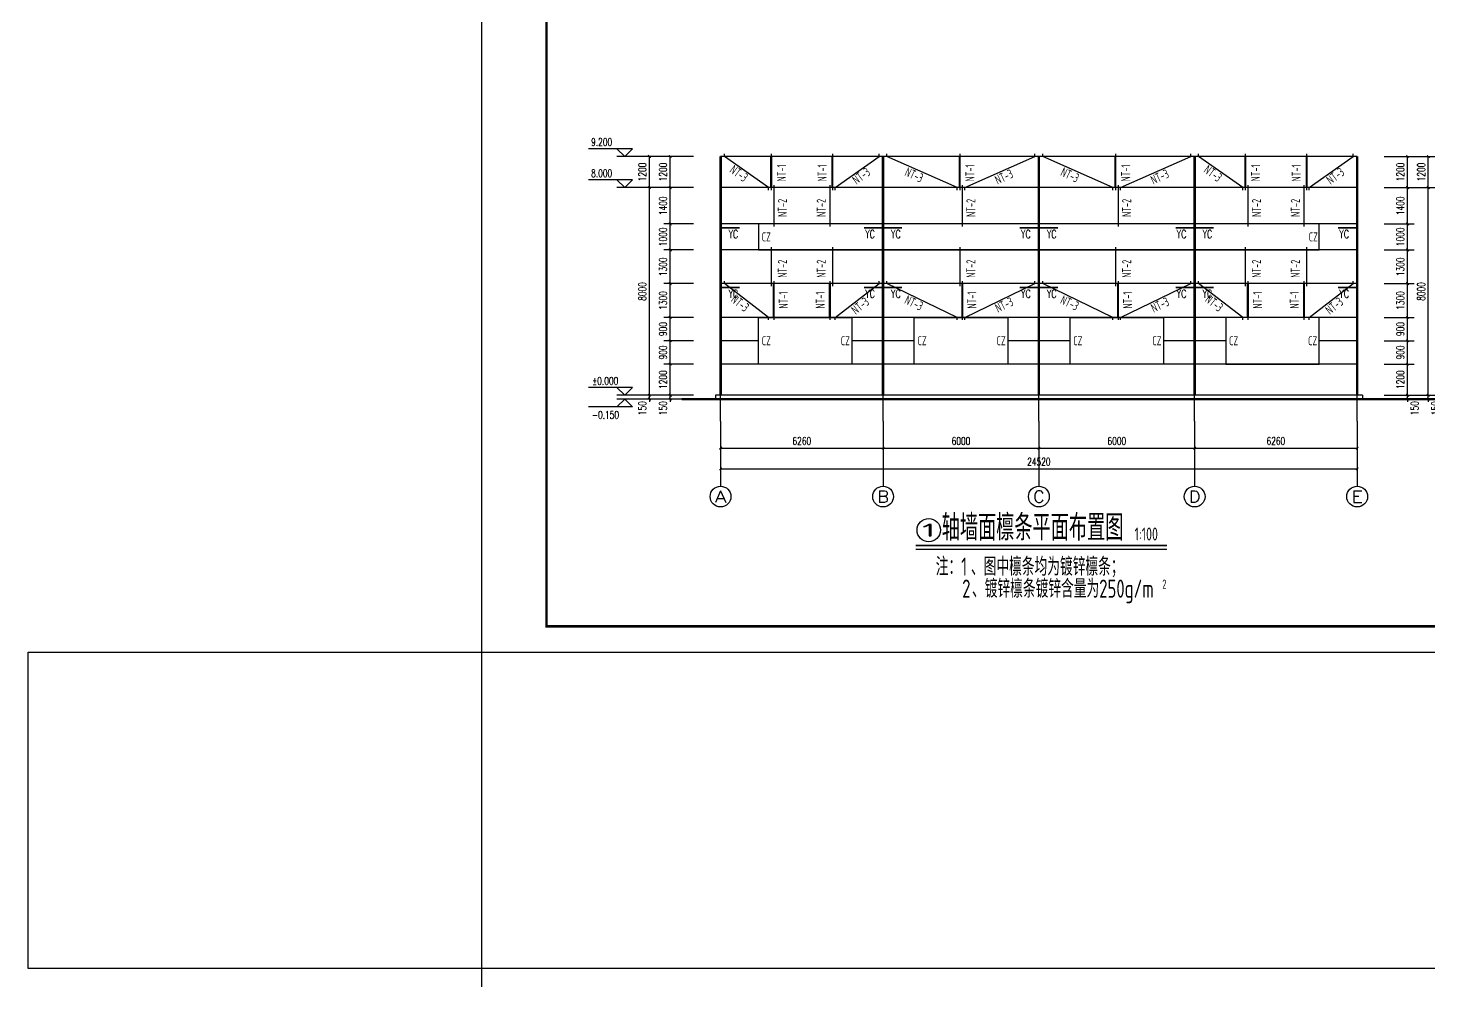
# Model space of a CAD drawing. Extents: x -17471 to 313636, y -71590 to 757901.
# Drawn here: x 170065 to 224024, y 471065 to 507781 of the extents above; entities that cross this region are included whole.
import ezdxf
from ezdxf.enums import TextEntityAlignment as Align

# ---------------------------------------------------------------- set-up
doc = ezdxf.new("R2010")
doc.units = 0
doc.header["$LTSCALE"] = 1000
doc.header["$MEASUREMENT"] = 0
for name, color, linetype in [('3T_WOOD', 21, 'Continuous'), ('AXIS', 3, 'Continuous'), ('AXIS_TEXT', 7, 'Continuous'), ('DIM_ELEV', 3, 'Continuous'), ('DIM_SYMB', 3, 'Continuous'), ('DOTE', 1, 'Continuous'), ('PUB_DIM', 3, 'Continuous'), ('PUB_TEXT', 7, 'Continuous'), ('PUB_TITLE', 4, 'Continuous'), ('WALL', 9, 'Continuous')]:
    doc.layers.add(name, color=color, linetype=linetype)
doc.styles.add('_SIMPLEX', font='sysz.shx', dxfattribs={"width": 0.8, "bigfont": 'syfs.shx'})
doc.styles.add('_TCH_AXIS', font='COMPLEX', dxfattribs={"bigfont": 'GBCBIG'})
doc.styles.add('_TCH_DIM', font='SIMPLEX', dxfattribs={"bigfont": 'GBCBIG'})
doc.styles.add('_TCH_DIM_T3', font='SIMPLEX', dxfattribs={"width": 0.705882, "bigfont": 'GBCBIG'})
doc.styles.add('COMPLEX', font='COMPLEX')
doc.styles.add('TSSD_REIN', font='Tssdeng.shx', dxfattribs={"width": 0.7, "bigfont": 'hztxt.shx'})
doc.dimstyles.new('_TCH_ARCH&&100', dxfattribs={"dimtxt": 297.5, "dimasz": 100, "dimexe": 250, "dimexo": 300, "dimgap": 126.25, "dimtad": 1, "dimdec": 0, "dimzin": 0, "dimdsep": 46, "dimtxsty": '_TCH_DIM_T3', "dimblk": 'ARCHTICK', "dimcen": 0.09, "dimclrt": 7, "dimazin": 2, "dimtfac": 1, "dimtdec": 0, "dimtix": 1, "dimtmove": 2, "dimatfit": 3, "dimfxl": 0, "dimtolj": 1, "dimtzin": 0, "dimarcsym": 0})

# ---------------------------------------------------------------- blocks, each defined once
blk = doc.blocks.new('_ArchTick')
at = {"color": 0, "linetype": 'ByBlock', "const_width": 0.4}
blk.add_lwpolyline([(-0.5, -0.5), (0.5, 0.5)], dxfattribs=at)
blk = doc.blocks.new('*D1555')
at = {"layer": 'Defpoints', "color": 0, "transparency": 16777216}
for p in [(221999, 493632), (221999, 493482), (223199, 493632)]:
    blk.add_point(p, dxfattribs=at)
at = {"layer": 'PUB_DIM', "color": 0, "lineweight": -2, "transparency": 16777216}
for p, q in [((223199, 493632), (223199, 493732)), ((222299, 493632), (223449, 493632)), ((222299, 493482), (223449, 493482)), ((223199, 493482), (223199, 493632)), ((223199, 493482), (223199, 493382))]:
    blk.add_line(p, q, dxfattribs=at)
at = {"layer": 'PUB_DIM', "color": 0, "lineweight": -2, "transparency": 16777216, "xscale": 100, "yscale": 100, "zscale": 100}
for p, rotation in [((223199, 493632), 270), ((223199, 493482), 90)]:
    blk.add_blockref('_ArchTick', p, dxfattribs=dict(at, rotation=rotation))
at = {"layer": 'PUB_DIM', "color": 7, "transparency": 16777216, "insert": (223474, 493132), "char_height": 297.5, "attachment_point": 5, "rotation": 90, "style": '_TCH_DIM_T3'}
blk.add_mtext('\\A1;150', dxfattribs=at)
blk = doc.blocks.new('*D1556')
at = {"layer": 'Defpoints', "color": 0, "transparency": 16777216}
for p in [(221999, 494832), (223199, 494832), (221999, 493632)]:
    blk.add_point(p, dxfattribs=at)
at = {"layer": 'PUB_DIM', "color": 0, "lineweight": -2, "transparency": 16777216}
for p, q in [((222299, 494832), (223449, 494832)), ((223199, 493632), (223199, 494832)), ((222299, 493632), (223449, 493632))]:
    blk.add_line(p, q, dxfattribs=at)
at = {"layer": 'PUB_DIM', "color": 0, "lineweight": -2, "transparency": 16777216, "xscale": 100, "yscale": 100, "zscale": 100}
for p, rotation in [((223199, 494832), 90), ((223199, 493632), 270)]:
    blk.add_blockref('_ArchTick', p, dxfattribs=dict(at, rotation=rotation))
at = {"layer": 'PUB_DIM', "color": 7, "transparency": 16777216, "insert": (222924, 494232), "char_height": 297.5, "attachment_point": 5, "rotation": 90, "style": '_TCH_DIM_T3'}
blk.add_mtext('\\A1;1200', dxfattribs=at)
blk = doc.blocks.new('*D1557')
at = {"layer": 'Defpoints', "color": 0, "transparency": 16777216}
for p in [(221999, 495732), (223199, 495732), (221999, 494832)]:
    blk.add_point(p, dxfattribs=at)
at = {"layer": 'PUB_DIM', "color": 0, "lineweight": -2, "transparency": 16777216}
for p, q in [((222299, 495732), (223449, 495732)), ((223199, 494832), (223199, 495732)), ((222299, 494832), (223449, 494832))]:
    blk.add_line(p, q, dxfattribs=at)
at = {"layer": 'PUB_DIM', "color": 0, "lineweight": -2, "transparency": 16777216, "xscale": 100, "yscale": 100, "zscale": 100}
for p, rotation in [((223199, 495732), 90), ((223199, 494832), 270)]:
    blk.add_blockref('_ArchTick', p, dxfattribs=dict(at, rotation=rotation))
at = {"layer": 'PUB_DIM', "color": 7, "transparency": 16777216, "insert": (222924, 495282), "char_height": 297.5, "attachment_point": 5, "rotation": 90, "style": '_TCH_DIM_T3'}
blk.add_mtext('\\A1;900', dxfattribs=at)
blk = doc.blocks.new('*D1558')
at = {"layer": 'Defpoints', "color": 0, "transparency": 16777216}
for p in [(221999, 496632), (223199, 496632), (221999, 495732)]:
    blk.add_point(p, dxfattribs=at)
at = {"layer": 'PUB_DIM', "color": 0, "lineweight": -2, "transparency": 16777216}
for p, q in [((222299, 496632), (223449, 496632)), ((223199, 495732), (223199, 496632)), ((222299, 495732), (223449, 495732))]:
    blk.add_line(p, q, dxfattribs=at)
at = {"layer": 'PUB_DIM', "color": 0, "lineweight": -2, "transparency": 16777216, "xscale": 100, "yscale": 100, "zscale": 100}
for p, rotation in [((223199, 496632), 90), ((223199, 495732), 270)]:
    blk.add_blockref('_ArchTick', p, dxfattribs=dict(at, rotation=rotation))
at = {"layer": 'PUB_DIM', "color": 7, "transparency": 16777216, "insert": (222924, 496182), "char_height": 297.5, "attachment_point": 5, "rotation": 90, "style": '_TCH_DIM_T3'}
blk.add_mtext('\\A1;900', dxfattribs=at)
blk = doc.blocks.new('*D1559')
at = {"layer": 'Defpoints', "color": 0, "transparency": 16777216}
for p in [(221999, 497932), (223199, 497932), (221999, 496632)]:
    blk.add_point(p, dxfattribs=at)
at = {"layer": 'PUB_DIM', "color": 0, "lineweight": -2, "transparency": 16777216}
for p, q in [((222299, 497932), (223449, 497932)), ((223199, 496632), (223199, 497932)), ((222299, 496632), (223449, 496632))]:
    blk.add_line(p, q, dxfattribs=at)
at = {"layer": 'PUB_DIM', "color": 0, "lineweight": -2, "transparency": 16777216, "xscale": 100, "yscale": 100, "zscale": 100}
for p, rotation in [((223199, 497932), 90), ((223199, 496632), 270)]:
    blk.add_blockref('_ArchTick', p, dxfattribs=dict(at, rotation=rotation))
at = {"layer": 'PUB_DIM', "color": 7, "transparency": 16777216, "insert": (222924, 497282), "char_height": 297.5, "attachment_point": 5, "rotation": 90, "style": '_TCH_DIM_T3'}
blk.add_mtext('\\A1;1300', dxfattribs=at)
blk = doc.blocks.new('*D1560')
at = {"layer": 'Defpoints', "color": 0, "transparency": 16777216}
for p in [(221999, 499232), (223199, 499232), (221999, 497932)]:
    blk.add_point(p, dxfattribs=at)
at = {"layer": 'PUB_DIM', "color": 0, "lineweight": -2, "transparency": 16777216}
for p, q in [((222299, 499232), (223449, 499232)), ((223199, 497932), (223199, 499232)), ((222299, 497932), (223449, 497932))]:
    blk.add_line(p, q, dxfattribs=at)
at = {"layer": 'PUB_DIM', "color": 0, "lineweight": -2, "transparency": 16777216, "xscale": 100, "yscale": 100, "zscale": 100}
for p, rotation in [((223199, 499232), 90), ((223199, 497932), 270)]:
    blk.add_blockref('_ArchTick', p, dxfattribs=dict(at, rotation=rotation))
at = {"layer": 'PUB_DIM', "color": 7, "transparency": 16777216, "insert": (222924, 498582), "char_height": 297.5, "attachment_point": 5, "rotation": 90, "style": '_TCH_DIM_T3'}
blk.add_mtext('\\A1;1300', dxfattribs=at)
blk = doc.blocks.new('*D1561')
at = {"layer": 'Defpoints', "color": 0, "transparency": 16777216}
for p in [(221999, 500232), (223199, 500232), (221999, 499232)]:
    blk.add_point(p, dxfattribs=at)
at = {"layer": 'PUB_DIM', "color": 0, "lineweight": -2, "transparency": 16777216}
for p, q in [((222299, 500232), (223449, 500232)), ((223199, 499232), (223199, 500232)), ((222299, 499232), (223449, 499232))]:
    blk.add_line(p, q, dxfattribs=at)
at = {"layer": 'PUB_DIM', "color": 0, "lineweight": -2, "transparency": 16777216, "xscale": 100, "yscale": 100, "zscale": 100}
for p, rotation in [((223199, 500232), 90), ((223199, 499232), 270)]:
    blk.add_blockref('_ArchTick', p, dxfattribs=dict(at, rotation=rotation))
at = {"layer": 'PUB_DIM', "color": 7, "transparency": 16777216, "insert": (222924, 499732), "char_height": 297.5, "attachment_point": 5, "rotation": 90, "style": '_TCH_DIM_T3'}
blk.add_mtext('\\A1;1000', dxfattribs=at)
blk = doc.blocks.new('*D1562')
at = {"layer": 'Defpoints', "color": 0, "transparency": 16777216}
for p in [(221999, 501632), (223199, 501632), (221999, 500232)]:
    blk.add_point(p, dxfattribs=at)
at = {"layer": 'PUB_DIM', "color": 0, "lineweight": -2, "transparency": 16777216}
for p, q in [((222299, 501632), (223449, 501632)), ((223199, 500232), (223199, 501632)), ((222299, 500232), (223449, 500232))]:
    blk.add_line(p, q, dxfattribs=at)
at = {"layer": 'PUB_DIM', "color": 0, "lineweight": -2, "transparency": 16777216, "xscale": 100, "yscale": 100, "zscale": 100}
for p, rotation in [((223199, 501632), 90), ((223199, 500232), 270)]:
    blk.add_blockref('_ArchTick', p, dxfattribs=dict(at, rotation=rotation))
at = {"layer": 'PUB_DIM', "color": 7, "transparency": 16777216, "insert": (222924, 500932), "char_height": 297.5, "attachment_point": 5, "rotation": 90, "style": '_TCH_DIM_T3'}
blk.add_mtext('\\A1;1400', dxfattribs=at)
blk = doc.blocks.new('*D1563')
at = {"layer": 'Defpoints', "color": 0, "transparency": 16777216}
for p in [(221999, 502832), (223199, 502832), (221999, 501632)]:
    blk.add_point(p, dxfattribs=at)
at = {"layer": 'PUB_DIM', "color": 0, "lineweight": -2, "transparency": 16777216}
for p, q in [((222299, 502832), (223449, 502832)), ((223199, 501632), (223199, 502832)), ((222299, 501632), (223449, 501632))]:
    blk.add_line(p, q, dxfattribs=at)
at = {"layer": 'PUB_DIM', "color": 0, "lineweight": -2, "transparency": 16777216, "xscale": 100, "yscale": 100, "zscale": 100}
for p, rotation in [((223199, 502832), 90), ((223199, 501632), 270)]:
    blk.add_blockref('_ArchTick', p, dxfattribs=dict(at, rotation=rotation))
at = {"layer": 'PUB_DIM', "color": 7, "transparency": 16777216, "insert": (222924, 502232), "char_height": 297.5, "attachment_point": 5, "rotation": 90, "style": '_TCH_DIM_T3'}
blk.add_mtext('\\A1;1200', dxfattribs=at)
blk = doc.blocks.new('*D1564')
at = {"layer": 'Defpoints', "color": 0, "transparency": 16777216}
for p in [(221999, 493632), (221999, 493482), (223999, 493632)]:
    blk.add_point(p, dxfattribs=at)
at = {"layer": 'PUB_DIM', "color": 0, "lineweight": -2, "transparency": 16777216}
for p, q in [((223999, 493632), (223999, 493732)), ((222299, 493632), (224249, 493632)), ((222299, 493482), (224249, 493482)), ((223999, 493482), (223999, 493632)), ((223999, 493482), (223999, 493382))]:
    blk.add_line(p, q, dxfattribs=at)
at = {"layer": 'PUB_DIM', "color": 0, "lineweight": -2, "transparency": 16777216, "xscale": 100, "yscale": 100, "zscale": 100}
for p, rotation in [((223999, 493632), 270), ((223999, 493482), 90)]:
    blk.add_blockref('_ArchTick', p, dxfattribs=dict(at, rotation=rotation))
at = {"layer": 'PUB_DIM', "color": 7, "transparency": 16777216, "insert": (224274, 493132), "char_height": 297.5, "attachment_point": 5, "rotation": 90, "style": '_TCH_DIM_T3'}
blk.add_mtext('\\A1;150', dxfattribs=at)
blk = doc.blocks.new('*D1565')
at = {"layer": 'Defpoints', "color": 0, "transparency": 16777216}
for p in [(221999, 501632), (223999, 501632), (221999, 493632)]:
    blk.add_point(p, dxfattribs=at)
at = {"layer": 'PUB_DIM', "color": 0, "lineweight": -2, "transparency": 16777216}
for p, q in [((222299, 501632), (224249, 501632)), ((223999, 493632), (223999, 501632)), ((222299, 493632), (224249, 493632))]:
    blk.add_line(p, q, dxfattribs=at)
at = {"layer": 'PUB_DIM', "color": 0, "lineweight": -2, "transparency": 16777216, "xscale": 100, "yscale": 100, "zscale": 100}
for p, rotation in [((223999, 501632), 90), ((223999, 493632), 270)]:
    blk.add_blockref('_ArchTick', p, dxfattribs=dict(at, rotation=rotation))
at = {"layer": 'PUB_DIM', "color": 7, "transparency": 16777216, "insert": (223724, 497632), "char_height": 297.5, "attachment_point": 5, "rotation": 90, "style": '_TCH_DIM_T3'}
blk.add_mtext('\\A1;8000', dxfattribs=at)
blk = doc.blocks.new('*D1566')
at = {"layer": 'Defpoints', "color": 0, "transparency": 16777216}
for p in [(221999, 502832), (223999, 502832), (221999, 501632)]:
    blk.add_point(p, dxfattribs=at)
at = {"layer": 'PUB_DIM', "color": 0, "lineweight": -2, "transparency": 16777216}
for p, q in [((222299, 502832), (224249, 502832)), ((223999, 501632), (223999, 502832)), ((222299, 501632), (224249, 501632))]:
    blk.add_line(p, q, dxfattribs=at)
at = {"layer": 'PUB_DIM', "color": 0, "lineweight": -2, "transparency": 16777216, "xscale": 100, "yscale": 100, "zscale": 100}
for p, rotation in [((223999, 502832), 90), ((223999, 501632), 270)]:
    blk.add_blockref('_ArchTick', p, dxfattribs=dict(at, rotation=rotation))
at = {"layer": 'PUB_DIM', "color": 7, "transparency": 16777216, "insert": (223724, 502232), "char_height": 297.5, "attachment_point": 5, "rotation": 90, "style": '_TCH_DIM_T3'}
blk.add_mtext('\\A1;1200', dxfattribs=at)
blk = doc.blocks.new('*D1567')
at = {"layer": 'AXIS', "color": 0, "lineweight": -2, "transparency": 16777216}
for p, q in [((214999, 492332), (214999, 491344)), ((221259, 492332), (221259, 491344)), ((214999, 491594), (221259, 491594))]:
    blk.add_line(p, q, dxfattribs=at)
at = {"layer": 'Defpoints', "color": 0, "transparency": 16777216}
for p in [(214999, 492632), (221259, 492632), (221259, 491594)]:
    blk.add_point(p, dxfattribs=at)
at = {"layer": 'AXIS', "color": 0, "lineweight": -2, "transparency": 16777216, "xscale": 100, "yscale": 100, "zscale": 100, "rotation": 180}
blk.add_blockref('_ArchTick', (214999, 491594), dxfattribs=at)
at = {"layer": 'AXIS', "color": 0, "lineweight": -2, "transparency": 16777216, "xscale": 100, "yscale": 100, "zscale": 100}
blk.add_blockref('_ArchTick', (221259, 491594), dxfattribs=at)
at = {"layer": 'AXIS', "color": 7, "transparency": 16777216, "insert": (218129, 491869), "char_height": 297.5, "attachment_point": 5, "style": '_TCH_DIM_T3'}
blk.add_mtext('\\A1;6260', dxfattribs=at)
blk = doc.blocks.new('*D1568')
at = {"layer": 'AXIS', "color": 0, "lineweight": -2, "transparency": 16777216}
for p, q in [((208999, 492332), (208999, 491344)), ((214999, 492332), (214999, 491344)), ((208999, 491594), (214999, 491594))]:
    blk.add_line(p, q, dxfattribs=at)
at = {"layer": 'Defpoints', "color": 0, "transparency": 16777216}
for p in [(208999, 492632), (214999, 492632), (214999, 491594)]:
    blk.add_point(p, dxfattribs=at)
at = {"layer": 'AXIS', "color": 0, "lineweight": -2, "transparency": 16777216, "xscale": 100, "yscale": 100, "zscale": 100, "rotation": 180}
blk.add_blockref('_ArchTick', (208999, 491594), dxfattribs=at)
at = {"layer": 'AXIS', "color": 0, "lineweight": -2, "transparency": 16777216, "xscale": 100, "yscale": 100, "zscale": 100}
blk.add_blockref('_ArchTick', (214999, 491594), dxfattribs=at)
at = {"layer": 'AXIS', "color": 7, "transparency": 16777216, "insert": (211999, 491869), "char_height": 297.5, "attachment_point": 5, "style": '_TCH_DIM_T3'}
blk.add_mtext('\\A1;6000', dxfattribs=at)
blk = doc.blocks.new('*D1569')
at = {"layer": 'AXIS', "color": 0, "lineweight": -2, "transparency": 16777216}
for p, q in [((202999, 492332), (202999, 491344)), ((208999, 492332), (208999, 491344)), ((202999, 491594), (208999, 491594))]:
    blk.add_line(p, q, dxfattribs=at)
at = {"layer": 'Defpoints', "color": 0, "transparency": 16777216}
for p in [(202999, 492632), (208999, 492632), (208999, 491594)]:
    blk.add_point(p, dxfattribs=at)
at = {"layer": 'AXIS', "color": 0, "lineweight": -2, "transparency": 16777216, "xscale": 100, "yscale": 100, "zscale": 100, "rotation": 180}
blk.add_blockref('_ArchTick', (202999, 491594), dxfattribs=at)
at = {"layer": 'AXIS', "color": 0, "lineweight": -2, "transparency": 16777216, "xscale": 100, "yscale": 100, "zscale": 100}
blk.add_blockref('_ArchTick', (208999, 491594), dxfattribs=at)
at = {"layer": 'AXIS', "color": 7, "transparency": 16777216, "insert": (205999, 491869), "char_height": 297.5, "attachment_point": 5, "style": '_TCH_DIM_T3'}
blk.add_mtext('\\A1;6000', dxfattribs=at)
blk = doc.blocks.new('*D1570')
at = {"layer": 'AXIS', "color": 0, "lineweight": -2, "transparency": 16777216}
for p, q in [((196739, 492332), (196739, 491344)), ((202999, 492332), (202999, 491344)), ((196739, 491594), (202999, 491594))]:
    blk.add_line(p, q, dxfattribs=at)
at = {"layer": 'Defpoints', "color": 0, "transparency": 16777216}
for p in [(196739, 492632), (202999, 492632), (202999, 491594)]:
    blk.add_point(p, dxfattribs=at)
at = {"layer": 'AXIS', "color": 0, "lineweight": -2, "transparency": 16777216, "xscale": 100, "yscale": 100, "zscale": 100, "rotation": 180}
blk.add_blockref('_ArchTick', (196739, 491594), dxfattribs=at)
at = {"layer": 'AXIS', "color": 0, "lineweight": -2, "transparency": 16777216, "xscale": 100, "yscale": 100, "zscale": 100}
blk.add_blockref('_ArchTick', (202999, 491594), dxfattribs=at)
at = {"layer": 'AXIS', "color": 7, "transparency": 16777216, "insert": (199869, 491869), "char_height": 297.5, "attachment_point": 5, "style": '_TCH_DIM_T3'}
blk.add_mtext('\\A1;6260', dxfattribs=at)
blk = doc.blocks.new('*D1571')
at = {"layer": 'Defpoints', "color": 0, "transparency": 16777216}
for p in [(194799, 493632), (195999, 493632), (195999, 493482)]:
    blk.add_point(p, dxfattribs=at)
at = {"layer": 'PUB_DIM', "color": 0, "lineweight": -2, "transparency": 16777216}
for p, q in [((194799, 493632), (194799, 493732)), ((195699, 493632), (194549, 493632)), ((195699, 493482), (194549, 493482)), ((194799, 493482), (194799, 493632)), ((194799, 493482), (194799, 493382))]:
    blk.add_line(p, q, dxfattribs=at)
at = {"layer": 'PUB_DIM', "color": 0, "lineweight": -2, "transparency": 16777216, "xscale": 100, "yscale": 100, "zscale": 100}
for p, rotation in [((194799, 493632), 270), ((194799, 493482), 90)]:
    blk.add_blockref('_ArchTick', p, dxfattribs=dict(at, rotation=rotation))
at = {"layer": 'PUB_DIM', "color": 7, "transparency": 16777216, "insert": (194524, 493132), "char_height": 297.5, "attachment_point": 5, "rotation": 90, "style": '_TCH_DIM_T3'}
blk.add_mtext('\\A1;150', dxfattribs=at)
blk = doc.blocks.new('*D1572')
at = {"layer": 'Defpoints', "color": 0, "transparency": 16777216}
for p in [(194799, 494832), (195999, 494832), (195999, 493632)]:
    blk.add_point(p, dxfattribs=at)
at = {"layer": 'PUB_DIM', "color": 0, "lineweight": -2, "transparency": 16777216}
for p, q in [((195699, 494832), (194549, 494832)), ((194799, 493632), (194799, 494832)), ((195699, 493632), (194549, 493632))]:
    blk.add_line(p, q, dxfattribs=at)
at = {"layer": 'PUB_DIM', "color": 0, "lineweight": -2, "transparency": 16777216, "xscale": 100, "yscale": 100, "zscale": 100}
for p, rotation in [((194799, 494832), 90), ((194799, 493632), 270)]:
    blk.add_blockref('_ArchTick', p, dxfattribs=dict(at, rotation=rotation))
at = {"layer": 'PUB_DIM', "color": 7, "transparency": 16777216, "insert": (194524, 494232), "char_height": 297.5, "attachment_point": 5, "rotation": 90, "style": '_TCH_DIM_T3'}
blk.add_mtext('\\A1;1200', dxfattribs=at)
blk = doc.blocks.new('*D1573')
at = {"layer": 'Defpoints', "color": 0, "transparency": 16777216}
for p in [(194799, 495732), (195999, 495732), (195999, 494832)]:
    blk.add_point(p, dxfattribs=at)
at = {"layer": 'PUB_DIM', "color": 0, "lineweight": -2, "transparency": 16777216}
for p, q in [((195699, 495732), (194549, 495732)), ((194799, 494832), (194799, 495732)), ((195699, 494832), (194549, 494832))]:
    blk.add_line(p, q, dxfattribs=at)
at = {"layer": 'PUB_DIM', "color": 0, "lineweight": -2, "transparency": 16777216, "xscale": 100, "yscale": 100, "zscale": 100}
for p, rotation in [((194799, 495732), 90), ((194799, 494832), 270)]:
    blk.add_blockref('_ArchTick', p, dxfattribs=dict(at, rotation=rotation))
at = {"layer": 'PUB_DIM', "color": 7, "transparency": 16777216, "insert": (194524, 495282), "char_height": 297.5, "attachment_point": 5, "rotation": 90, "style": '_TCH_DIM_T3'}
blk.add_mtext('\\A1;900', dxfattribs=at)
blk = doc.blocks.new('*D1574')
at = {"layer": 'Defpoints', "color": 0, "transparency": 16777216}
for p in [(194799, 496632), (195999, 496632), (195999, 495732)]:
    blk.add_point(p, dxfattribs=at)
at = {"layer": 'PUB_DIM', "color": 0, "lineweight": -2, "transparency": 16777216}
for p, q in [((195699, 496632), (194549, 496632)), ((194799, 495732), (194799, 496632)), ((195699, 495732), (194549, 495732))]:
    blk.add_line(p, q, dxfattribs=at)
at = {"layer": 'PUB_DIM', "color": 0, "lineweight": -2, "transparency": 16777216, "xscale": 100, "yscale": 100, "zscale": 100}
for p, rotation in [((194799, 496632), 90), ((194799, 495732), 270)]:
    blk.add_blockref('_ArchTick', p, dxfattribs=dict(at, rotation=rotation))
at = {"layer": 'PUB_DIM', "color": 7, "transparency": 16777216, "insert": (194524, 496182), "char_height": 297.5, "attachment_point": 5, "rotation": 90, "style": '_TCH_DIM_T3'}
blk.add_mtext('\\A1;900', dxfattribs=at)
blk = doc.blocks.new('*D1575')
at = {"layer": 'Defpoints', "color": 0, "transparency": 16777216}
for p in [(194799, 497932), (195999, 497932), (195999, 496632)]:
    blk.add_point(p, dxfattribs=at)
at = {"layer": 'PUB_DIM', "color": 0, "lineweight": -2, "transparency": 16777216}
for p, q in [((195699, 497932), (194549, 497932)), ((194799, 496632), (194799, 497932)), ((195699, 496632), (194549, 496632))]:
    blk.add_line(p, q, dxfattribs=at)
at = {"layer": 'PUB_DIM', "color": 0, "lineweight": -2, "transparency": 16777216, "xscale": 100, "yscale": 100, "zscale": 100}
for p, rotation in [((194799, 497932), 90), ((194799, 496632), 270)]:
    blk.add_blockref('_ArchTick', p, dxfattribs=dict(at, rotation=rotation))
at = {"layer": 'PUB_DIM', "color": 7, "transparency": 16777216, "insert": (194524, 497282), "char_height": 297.5, "attachment_point": 5, "rotation": 90, "style": '_TCH_DIM_T3'}
blk.add_mtext('\\A1;1300', dxfattribs=at)
blk = doc.blocks.new('*D1576')
at = {"layer": 'Defpoints', "color": 0, "transparency": 16777216}
for p in [(194799, 499232), (195999, 499232), (195999, 497932)]:
    blk.add_point(p, dxfattribs=at)
at = {"layer": 'PUB_DIM', "color": 0, "lineweight": -2, "transparency": 16777216}
for p, q in [((195699, 499232), (194549, 499232)), ((194799, 497932), (194799, 499232)), ((195699, 497932), (194549, 497932))]:
    blk.add_line(p, q, dxfattribs=at)
at = {"layer": 'PUB_DIM', "color": 0, "lineweight": -2, "transparency": 16777216, "xscale": 100, "yscale": 100, "zscale": 100}
for p, rotation in [((194799, 499232), 90), ((194799, 497932), 270)]:
    blk.add_blockref('_ArchTick', p, dxfattribs=dict(at, rotation=rotation))
at = {"layer": 'PUB_DIM', "color": 7, "transparency": 16777216, "insert": (194524, 498582), "char_height": 297.5, "attachment_point": 5, "rotation": 90, "style": '_TCH_DIM_T3'}
blk.add_mtext('\\A1;1300', dxfattribs=at)
blk = doc.blocks.new('*D1577')
at = {"layer": 'Defpoints', "color": 0, "transparency": 16777216}
for p in [(194799, 500232), (195999, 500232), (195999, 499232)]:
    blk.add_point(p, dxfattribs=at)
at = {"layer": 'PUB_DIM', "color": 0, "lineweight": -2, "transparency": 16777216}
for p, q in [((195699, 500232), (194549, 500232)), ((194799, 499232), (194799, 500232)), ((195699, 499232), (194549, 499232))]:
    blk.add_line(p, q, dxfattribs=at)
at = {"layer": 'PUB_DIM', "color": 0, "lineweight": -2, "transparency": 16777216, "xscale": 100, "yscale": 100, "zscale": 100}
for p, rotation in [((194799, 500232), 90), ((194799, 499232), 270)]:
    blk.add_blockref('_ArchTick', p, dxfattribs=dict(at, rotation=rotation))
at = {"layer": 'PUB_DIM', "color": 7, "transparency": 16777216, "insert": (194524, 499732), "char_height": 297.5, "attachment_point": 5, "rotation": 90, "style": '_TCH_DIM_T3'}
blk.add_mtext('\\A1;1000', dxfattribs=at)
blk = doc.blocks.new('*D1578')
at = {"layer": 'Defpoints', "color": 0, "transparency": 16777216}
for p in [(194799, 501632), (195999, 501632), (195999, 500232)]:
    blk.add_point(p, dxfattribs=at)
at = {"layer": 'PUB_DIM', "color": 0, "lineweight": -2, "transparency": 16777216}
for p, q in [((195699, 501632), (194549, 501632)), ((194799, 500232), (194799, 501632)), ((195699, 500232), (194549, 500232))]:
    blk.add_line(p, q, dxfattribs=at)
at = {"layer": 'PUB_DIM', "color": 0, "lineweight": -2, "transparency": 16777216, "xscale": 100, "yscale": 100, "zscale": 100}
for p, rotation in [((194799, 501632), 90), ((194799, 500232), 270)]:
    blk.add_blockref('_ArchTick', p, dxfattribs=dict(at, rotation=rotation))
at = {"layer": 'PUB_DIM', "color": 7, "transparency": 16777216, "insert": (194524, 500932), "char_height": 297.5, "attachment_point": 5, "rotation": 90, "style": '_TCH_DIM_T3'}
blk.add_mtext('\\A1;1400', dxfattribs=at)
blk = doc.blocks.new('*D1579')
at = {"layer": 'Defpoints', "color": 0, "transparency": 16777216}
for p in [(194799, 502832), (195999, 502832), (195999, 501632)]:
    blk.add_point(p, dxfattribs=at)
at = {"layer": 'PUB_DIM', "color": 0, "lineweight": -2, "transparency": 16777216}
for p, q in [((195699, 502832), (194549, 502832)), ((194799, 501632), (194799, 502832)), ((195699, 501632), (194549, 501632))]:
    blk.add_line(p, q, dxfattribs=at)
at = {"layer": 'PUB_DIM', "color": 0, "lineweight": -2, "transparency": 16777216, "xscale": 100, "yscale": 100, "zscale": 100}
for p, rotation in [((194799, 502832), 90), ((194799, 501632), 270)]:
    blk.add_blockref('_ArchTick', p, dxfattribs=dict(at, rotation=rotation))
at = {"layer": 'PUB_DIM', "color": 7, "transparency": 16777216, "insert": (194524, 502232), "char_height": 297.5, "attachment_point": 5, "rotation": 90, "style": '_TCH_DIM_T3'}
blk.add_mtext('\\A1;1200', dxfattribs=at)
blk = doc.blocks.new('*D1580')
at = {"layer": 'Defpoints', "color": 0, "transparency": 16777216}
for p in [(193999, 493632), (195999, 493632), (195999, 493482)]:
    blk.add_point(p, dxfattribs=at)
at = {"layer": 'PUB_DIM', "color": 0, "lineweight": -2, "transparency": 16777216}
for p, q in [((193999, 493632), (193999, 493732)), ((195699, 493632), (193749, 493632)), ((195699, 493482), (193749, 493482)), ((193999, 493482), (193999, 493632)), ((193999, 493482), (193999, 493382))]:
    blk.add_line(p, q, dxfattribs=at)
at = {"layer": 'PUB_DIM', "color": 0, "lineweight": -2, "transparency": 16777216, "xscale": 100, "yscale": 100, "zscale": 100}
for p, rotation in [((193999, 493632), 270), ((193999, 493482), 90)]:
    blk.add_blockref('_ArchTick', p, dxfattribs=dict(at, rotation=rotation))
at = {"layer": 'PUB_DIM', "color": 7, "transparency": 16777216, "insert": (193724, 493132), "char_height": 297.5, "attachment_point": 5, "rotation": 90, "style": '_TCH_DIM_T3'}
blk.add_mtext('\\A1;150', dxfattribs=at)
blk = doc.blocks.new('*D1581')
at = {"layer": 'Defpoints', "color": 0, "transparency": 16777216}
for p in [(193999, 501632), (195999, 501632), (195999, 493632)]:
    blk.add_point(p, dxfattribs=at)
at = {"layer": 'PUB_DIM', "color": 0, "lineweight": -2, "transparency": 16777216}
for p, q in [((195699, 501632), (193749, 501632)), ((193999, 493632), (193999, 501632)), ((195699, 493632), (193749, 493632))]:
    blk.add_line(p, q, dxfattribs=at)
at = {"layer": 'PUB_DIM', "color": 0, "lineweight": -2, "transparency": 16777216, "xscale": 100, "yscale": 100, "zscale": 100}
for p, rotation in [((193999, 501632), 90), ((193999, 493632), 270)]:
    blk.add_blockref('_ArchTick', p, dxfattribs=dict(at, rotation=rotation))
at = {"layer": 'PUB_DIM', "color": 7, "transparency": 16777216, "insert": (193724, 497632), "char_height": 297.5, "attachment_point": 5, "rotation": 90, "style": '_TCH_DIM_T3'}
blk.add_mtext('\\A1;8000', dxfattribs=at)
blk = doc.blocks.new('*D1582')
at = {"layer": 'Defpoints', "color": 0, "transparency": 16777216}
for p in [(193999, 502832), (195999, 502832), (195999, 501632)]:
    blk.add_point(p, dxfattribs=at)
at = {"layer": 'PUB_DIM', "color": 0, "lineweight": -2, "transparency": 16777216}
for p, q in [((195699, 502832), (193749, 502832)), ((193999, 501632), (193999, 502832)), ((195699, 501632), (193749, 501632))]:
    blk.add_line(p, q, dxfattribs=at)
at = {"layer": 'PUB_DIM', "color": 0, "lineweight": -2, "transparency": 16777216, "xscale": 100, "yscale": 100, "zscale": 100}
for p, rotation in [((193999, 502832), 90), ((193999, 501632), 270)]:
    blk.add_blockref('_ArchTick', p, dxfattribs=dict(at, rotation=rotation))
at = {"layer": 'PUB_DIM', "color": 7, "transparency": 16777216, "insert": (193724, 502232), "char_height": 297.5, "attachment_point": 5, "rotation": 90, "style": '_TCH_DIM_T3'}
blk.add_mtext('\\A1;1200', dxfattribs=at)
blk = doc.blocks.new('*D1583')
at = {"layer": 'AXIS', "color": 0, "lineweight": -2, "transparency": 16777216}
for p, q in [((196739, 492332), (196739, 490544)), ((221259, 492332), (221259, 490544)), ((196739, 490794), (221259, 490794))]:
    blk.add_line(p, q, dxfattribs=at)
at = {"layer": 'Defpoints', "color": 0, "transparency": 16777216}
for p in [(196739, 492632), (221259, 492632), (221259, 490794)]:
    blk.add_point(p, dxfattribs=at)
at = {"layer": 'AXIS', "color": 0, "lineweight": -2, "transparency": 16777216, "xscale": 100, "yscale": 100, "zscale": 100, "rotation": 180}
blk.add_blockref('_ArchTick', (196739, 490794), dxfattribs=at)
at = {"layer": 'AXIS', "color": 0, "lineweight": -2, "transparency": 16777216, "xscale": 100, "yscale": 100, "zscale": 100}
blk.add_blockref('_ArchTick', (221259, 490794), dxfattribs=at)
at = {"layer": 'AXIS', "color": 7, "transparency": 16777216, "insert": (208999, 491069), "char_height": 297.5, "attachment_point": 5, "style": '_TCH_DIM_T3'}
blk.add_mtext('\\A1;24520', dxfattribs=at)
blk = doc.blocks.new('_AXISO')
blk.add_circle((0, 0), 0.5)
at = {"layer": 'AXIS_TEXT', "style": 'COMPLEX', "width": 1.041667}
blk.add_attdef('A', text='', height=0.56, dxfattribs=at).set_placement((-0.25, -0.28), (0.25, -0.28), align=Align.FIT)

msp = doc.modelspace()

# ---------------------------------------------------------------- linework, layer by layer
for p, q in [((198688.5, 502931.6), (198688.5, 501531.6)), ((201048.5, 502931.6), (201048.5, 501531.6)), ((205948.5, 502931.6), (205948.5, 501531.6)), ((211948.5, 502931.6), (211948.5, 501531.6)), ((216948.5, 502931.6), (216948.5, 501531.6)), ((219308.5, 502931.6), (219308.5, 501531.6)), ((198788.5, 501731.6), (198788.5, 500131.6)), ((200948.5, 501731.6), (200948.5, 500131.6)), ((206048.5, 501731.6), (206048.5, 500131.6)), ((212048.5, 501731.6), (212048.5, 500131.6)), ((217048.5, 501731.6), (217048.5, 500131.6)), ((219208.5, 501731.6), (219208.5, 500131.6)), ((198688.5, 499331.6), (198688.5, 497831.6)), ((201048.5, 499331.6), (201048.5, 497831.6)), ((205948.5, 499331.6), (205948.5, 497831.6)), ((211948.5, 499331.6), (211948.5, 497831.6)), ((216948.5, 499331.6), (216948.5, 497831.6)), ((219308.5, 499331.6), (219308.5, 497831.6)), ((198788.5, 498031.6), (198788.5, 496531.6)), ((200948.5, 498031.6), (200948.5, 496531.6)), ((206048.5, 498031.6), (206048.5, 496531.6)), ((212048.5, 498031.6), (212048.5, 496531.6)), ((217048.5, 498031.6), (217048.5, 496531.6)), ((219208.5, 498031.6), (219208.5, 496531.6)), ((221458.5, 493631.6), (196538.5, 493631.6)), ((196538.5, 493631.6), (196538.5, 493481.6)), ((221458.5, 493631.6), (221458.5, 493481.6))]:
    msp.add_line(p, q)
for points in [[(198588.5, 501531.6), (198588.5, 501631.6), (196888.5, 502831.6), (196888.5, 502931.6)], [(201148.5, 501531.6), (201148.5, 501631.6), (202848.5, 502831.6), (202848.5, 502931.6)], [(205848.5, 501531.6), (205848.5, 501631.6), (203148.5, 502831.6), (203148.5, 502931.6)], [(206148.5, 501531.6), (206148.5, 501631.6), (208848.5, 502831.6), (208848.5, 502931.6)], [(211848.5, 501531.6), (211848.5, 501631.6), (209148.5, 502831.6), (209148.5, 502931.6)], [(212148.5, 501531.6), (212148.5, 501631.6), (214848.5, 502831.6), (214848.5, 502931.6)], [(216848.5, 501531.6), (216848.5, 501631.6), (215148.5, 502831.6), (215148.5, 502931.6)], [(219408.5, 501531.6), (219408.5, 501631.6), (221108.5, 502831.6), (221108.5, 502931.6)], [(198588.5, 496531.6), (198588.5, 496631.6), (196888.5, 497931.6), (196888.5, 498031.6)], [(201148.5, 496531.6), (201148.5, 496631.6), (202848.5, 497931.6), (202848.5, 498031.6)], [(205848.5, 496531.6), (205848.5, 496631.6), (203148.5, 497931.6), (203148.5, 498031.6)], [(206148.5, 496531.6), (206148.5, 496631.6), (208848.5, 497931.6), (208848.5, 498031.6)], [(211848.5, 496531.6), (211848.5, 496631.6), (209148.5, 497931.6), (209148.5, 498031.6)], [(212148.5, 496531.6), (212148.5, 496631.6), (214848.5, 497931.6), (214848.5, 498031.6)], [(216848.5, 496531.6), (216848.5, 496631.6), (215148.5, 497931.6), (215148.5, 498031.6)], [(219408.5, 496531.6), (219408.5, 496631.6), (221108.5, 497931.6), (221108.5, 498031.6)]]:
    msp.add_lwpolyline(points)
at = {"color": 3, "const_width": 100}
for points in [[(196738.5, 493631.6), (196738.5, 502831.6)], [(202998.5, 493631.6), (202998.5, 502831.6)], [(208998.5, 493631.6), (208998.5, 502831.6)], [(214998.5, 493631.6), (214998.5, 502831.6)], [(221258.5, 493631.6), (221258.5, 502831.6)]]:
    msp.add_lwpolyline(points, dxfattribs=at)
at = {"const_width": 80}
for points in [[(198688.5, 501631.6), (198688.5, 502831.6)], [(201048.5, 501631.6), (201048.5, 502831.6)], [(205948.5, 501631.6), (205948.5, 502831.6)], [(211948.5, 501631.6), (211948.5, 502831.6)], [(216948.5, 501631.6), (216948.5, 502831.6)], [(219308.5, 501631.6), (219308.5, 502831.6)], [(198788.5, 496631.6), (198788.5, 497931.6)], [(200948.5, 496631.6), (200948.5, 497931.6)], [(206048.5, 496631.6), (206048.5, 497931.6)], [(212048.5, 496631.6), (212048.5, 497931.6)], [(217048.5, 496631.6), (217048.5, 497931.6)], [(219208.5, 496631.6), (219208.5, 497931.6)], [(225056.7, 493481.6), (195245.3, 493481.6)]]:
    msp.add_lwpolyline(points, dxfattribs=at)
at = {"color": 2}
for points in [[(219798.5, 500231.6), (198198.5, 500231.6), (198198.5, 499231.6), (219798.5, 499231.6)], [(198198.5, 496631.6), (201798.5, 496631.6), (201798.5, 494831.6), (198198.5, 494831.6)], [(204198.5, 496631.6), (207798.5, 496631.6), (207798.5, 494831.6), (204198.5, 494831.6)], [(210198.5, 496631.6), (213798.5, 496631.6), (213798.5, 494831.6), (210198.5, 494831.6)], [(219798.5, 496631.6), (216198.5, 496631.6), (216198.5, 494831.6), (219798.5, 494831.6)]]:
    msp.add_lwpolyline(points, close=True, dxfattribs=at)
msp.add_lwpolyline([(187535.9, 471540.5), (170064.7, 471540.5), (170064.7, 483730.5), (187535.9, 483730.5)], close=True)
at = {"layer": '3T_WOOD'}
for p, q in [((221258.5, 502831.6), (196738.5, 502831.6)), ((221258.5, 501631.6), (196738.5, 501631.6)), ((221258.5, 500231.6), (196738.5, 500231.6)), ((221258.5, 499231.6), (196738.5, 499231.6)), ((221258.5, 497931.6), (196738.5, 497931.6)), ((221258.5, 496631.6), (196738.5, 496631.6)), ((198198.5, 495731.6), (196738.5, 495731.6)), ((204198.5, 495731.6), (201798.5, 495731.6)), ((210198.5, 495731.6), (207798.5, 495731.6)), ((216198.5, 495731.6), (213798.5, 495731.6)), ((221258.5, 495731.6), (219798.5, 495731.6)), ((221258.5, 494831.6), (196738.5, 494831.6))]:
    msp.add_line(p, q, dxfattribs=at)
at = {"layer": 'AXIS'}
for p, q in [((196738.5, 492631.6), (196738.5, 490127.4)), ((202998.5, 492631.6), (202998.5, 490127.4)), ((208998.5, 492631.6), (208998.5, 490127.4)), ((214998.5, 492631.6), (214998.5, 490127.4)), ((221258.5, 492631.6), (221258.5, 490127.4))]:
    msp.add_line(p, q, dxfattribs=at)
at = {"layer": 'DIM_ELEV'}
for p, q in [((193348.5, 503131.6), (191656.5, 503131.6)), ((193048.5, 502831.6), (192748.5, 503131.6)), ((193048.5, 502831.6), (193348.5, 503131.6)), ((193748.5, 502831.6), (192748.5, 502831.6)), ((193348.5, 501931.6), (191656.5, 501931.6)), ((193048.5, 501631.6), (192748.5, 501931.6)), ((193048.5, 501631.6), (193348.5, 501931.6)), ((193748.5, 501631.6), (192748.5, 501631.6)), ((193348.5, 493931.6), (191656.5, 493931.6)), ((193048.5, 493631.6), (192748.5, 493931.6)), ((193048.5, 493631.6), (193348.5, 493931.6)), ((193748.5, 493631.6), (192748.5, 493631.6)), ((193048.5, 493481.6), (192748.5, 493181.6)), ((193748.5, 493481.6), (192748.5, 493481.6)), ((193048.5, 493481.6), (193348.5, 493181.6)), ((193348.5, 493181.6), (191656.5, 493181.6))]:
    msp.add_line(p, q, dxfattribs=at)
at = {"layer": 'DIM_SYMB', "const_width": 70}
msp.add_lwpolyline([(204255.4, 487845.5), (213928.8, 487845.5)], dxfattribs=at)
at = {"layer": 'DIM_SYMB'}
msp.add_lwpolyline([(204255.4, 487705.5), (213928.8, 487705.5)], dxfattribs=at)
at = {"layer": 'DOTE'}
for p, q in [((196738.5, 492631.6), (196738.5, 502831.6)), ((202998.5, 492631.6), (202998.5, 502831.6)), ((208998.5, 492631.6), (208998.5, 502831.6)), ((214998.5, 492631.6), (214998.5, 502831.6)), ((221258.5, 492631.6), (221258.5, 502831.6))]:
    msp.add_line(p, q, dxfattribs=at)
at = {"layer": 'PUB_TEXT'}
msp.add_circle((204755.4, 488435.5), 450, dxfattribs=at)
at = {"layer": 'PUB_TITLE'}
for points in [[(187535.9, 483730.5), (313635.9, 483730.5), (313635.9, 543130.5), (187535.9, 543130.5)], [(187535.9, 412140.5), (313635.9, 412140.5), (313635.9, 471540.5), (187535.9, 471540.5)]]:
    msp.add_lwpolyline(points, close=True, dxfattribs=at)
at = {"layer": 'PUB_TITLE', "const_width": 100}
msp.add_lwpolyline([(190035.9, 484730.5), (312635.9, 484730.5), (312635.9, 542130.5), (190035.9, 542130.5)], close=True, dxfattribs=at)
at = {"layer": 'WALL', "color": 181, "const_width": 66.7}
for points in [[(196738.5, 500081.6), (197472.4, 500081.6)], [(202998.5, 500081.6), (202264.6, 500081.6)], [(202998.5, 500081.6), (203732.4, 500081.6)], [(208998.5, 500081.6), (208264.6, 500081.6)], [(208998.5, 500081.6), (209732.4, 500081.6)], [(214998.5, 500081.6), (214264.6, 500081.6)], [(214998.5, 500081.6), (215732.4, 500081.6)], [(221258.5, 500081.6), (220524.6, 500081.6)], [(196738.5, 497781.6), (197472.4, 497781.6)], [(202998.5, 497781.6), (202264.6, 497781.6)], [(202998.5, 497781.6), (203732.4, 497781.6)], [(208998.5, 497781.6), (208264.6, 497781.6)], [(208998.5, 497781.6), (209732.4, 497781.6)], [(214998.5, 497781.6), (214264.6, 497781.6)], [(214998.5, 497781.6), (215732.4, 497781.6)], [(221258.5, 497781.6), (220524.6, 497781.6)]]:
    msp.add_lwpolyline(points, dxfattribs=at)

# ---------------------------------------------------------------- block references
at = {"layer": 'AXIS'}
ref = msp.add_blockref('_AXISO', (196738.5, 489727.4), dxfattribs=dict(at, xscale=800, yscale=800, zscale=800))
ref.add_attrib('A', 'A', dxfattribs={"layer": 'AXIS_TEXT', "height": 452.5, "style": '_TCH_AXIS', "width": 1.166667}).set_placement((196512.3, 489501.1), (196964.8, 489501.1), align=Align.FIT)
ref = msp.add_blockref('_AXISO', (202998.5, 489727.4), dxfattribs=dict(at, xscale=800, yscale=800, zscale=800))
ref.add_attrib('A', 'B', dxfattribs={"layer": 'AXIS_TEXT', "height": 452.5, "style": '_TCH_AXIS', "width": 1.235294}).set_placement((202772.3, 489501.1), (203224.8, 489501.1), align=Align.FIT)
ref = msp.add_blockref('_AXISO', (208998.5, 489727.4), dxfattribs=dict(at, xscale=800, yscale=800, zscale=800))
ref.add_attrib('A', 'C', dxfattribs={"layer": 'AXIS_TEXT', "height": 452.5, "style": '_TCH_AXIS', "width": 1.4}).set_placement((208772.3, 489501.1), (209224.8, 489501.1), align=Align.FIT)
ref = msp.add_blockref('_AXISO', (214998.5, 489727.4), dxfattribs=dict(at, xscale=800, yscale=800, zscale=800))
ref.add_attrib('A', 'D', dxfattribs={"layer": 'AXIS_TEXT', "height": 452.5, "style": '_TCH_AXIS', "width": 1.235294}).set_placement((214772.3, 489501.1), (215224.8, 489501.1), align=Align.FIT)
ref = msp.add_blockref('_AXISO', (221258.5, 489727.4), dxfattribs=dict(at, xscale=800, yscale=800, zscale=800))
ref.add_attrib('A', 'E', dxfattribs={"layer": 'AXIS_TEXT', "height": 452.5, "style": '_TCH_AXIS', "width": 1.3125}).set_placement((221032.3, 489501.1), (221484.8, 489501.1), align=Align.FIT)

# ---------------------------------------------------------------- texts
at = {"color": 3, "linetype": 'ByBlock', "style": '_SIMPLEX', "width": 0.65}
for s, rotation, p in [('NT-3', 323.71567, (197059.6, 502245.3, 1176.6)), ('NT-1', 90, (199258.9, 501869)), ('NT-1', 90, (200828.1, 501869)), ('NT-3', 335.20674, (203802.9, 502106.7, 1176.6)), ('NT-1', 90, (206518.9, 501869)), ('NT-3', 335.20674, (209802.9, 502106.7, 1176.6)), ('NT-1', 90, (212518.9, 501869)), ('NT-3', 323.71567, (215319.6, 502245.3, 1176.6)), ('NT-1', 90, (217518.9, 501869)), ('NT-1', 90, (219088.1, 501869)), ('NT-3', 36.28433, (201978.8, 501732.4, 1176.6)), ('NT-3', 24.79326, (207407.4, 501743.3, 1176.6)), ('NT-3', 24.79326, (213407.4, 501743.3, 1176.6)), ('NT-3', 36.28433, (220238.8, 501732.4, 1176.6)), ('NT-2', 90, (199294.6, 500502)), ('NT-2', 90, (200792.4, 500502)), ('NT-2', 90, (206554.6, 500502)), ('NT-2', 90, (212554.6, 500502)), ('NT-2', 90, (217554.6, 500502)), ('NT-2', 90, (219052.4, 500502)), ('NT-2', 90, (199294.6, 498157.5)), ('NT-2', 90, (200792.4, 498157.5)), ('NT-2', 90, (206554.6, 498157.5)), ('NT-2', 90, (212554.6, 498157.5)), ('NT-2', 90, (217554.6, 498157.5)), ('NT-2', 90, (219052.4, 498157.5)), ('NT-3', 321.69134, (197109.2, 497260.4, 1176.6)), ('NT-3', 321.69134, (215369.2, 497260.4, 1176.6)), ('NT-1', 90, (199332.7, 496969)), ('NT-1', 90, (200754.4, 496969)), ('NT-3', 38.30866, (201947.8, 496723.2, 1176.6)), ('NT-3', 334.35306, (203794.1, 497182.2, 1176.6)), ('NT-1', 90, (206592.7, 496969)), ('NT-3', 25.64694, (207421.6, 496807.1, 1176.6)), ('NT-3', 334.35306, (209794.1, 497182.2, 1176.6)), ('NT-1', 90, (212592.7, 496969)), ('NT-3', 25.64694, (213421.6, 496807.1, 1176.6)), ('NT-1', 90, (217592.7, 496969)), ('NT-1', 90, (219014.4, 496969)), ('NT-3', 38.30866, (220207.8, 496723.2, 1176.6))]:
    msp.add_text(s, height=350, rotation=rotation, dxfattribs=at).set_placement(p)
at = {"color": 7, "style": '_TCH_AXIS', "width": 0.705882}
for p in [(197042.7, 499681.1), (202308.6, 499681.1), (203302.7, 499681.1), (208308.6, 499681.1), (209302.7, 499681.1), (214308.6, 499681.1), (215302.7, 499681.1), (220568.6, 499681.1), (197042.7, 497381.1), (202308.6, 497381.1), (203302.7, 497381.1), (208308.6, 497381.1), (209302.7, 497381.1), (214308.6, 497381.1), (215302.7, 497381.1), (220568.6, 497381.1)]:
    msp.add_text('YC', height=318.75, dxfattribs=at).set_placement(p)
at = {"style": 'TSSD_REIN', "width": 0.7}
for s, height, p in [('注：', 700, (205025.6, 486680)), ('1', 700, (206005.6, 486680)), ('、图中檩条均为镀锌檩条；', 700, (206382.5, 486680)), ('2', 700, (206045.8, 485830)), ('、镀锌檩条镀锌含量为', 700, (206422.8, 485830)), ('250g/m', 700, (211322.8, 485830)), ('2', 350, (213753.9, 486180))]:
    msp.add_text(s, height=height, dxfattribs=at).set_placement(p)
at = {"layer": 'PUB_TEXT'}
for s, height, style, width, p in [('9.200', 297.5, '_TCH_DIM', 0.705882, (191752.5, 503236.6)), ('8.000', 297.5, '_TCH_DIM', 0.705882, (191752.5, 502036.6)), ('CZ', 350, 'TSSD_REIN', 0.7, (198324.2, 499559.9)), ('CZ', 350, 'TSSD_REIN', 0.7, (219392.4, 499559.9)), ('CZ', 350, 'TSSD_REIN', 0.7, (198324.2, 495557.2)), ('CZ', 350, 'TSSD_REIN', 0.7, (201369.5, 495557.2)), ('CZ', 350, 'TSSD_REIN', 0.7, (204324.2, 495557.2)), ('CZ', 350, 'TSSD_REIN', 0.7, (207369.5, 495557.2)), ('CZ', 350, 'TSSD_REIN', 0.7, (210324.2, 495557.2)), ('CZ', 350, 'TSSD_REIN', 0.7, (213369.5, 495557.2)), ('CZ', 350, 'TSSD_REIN', 0.7, (216324.2, 495557.2)), ('CZ', 350, 'TSSD_REIN', 0.7, (219369.5, 495557.2)), ('%%P0.000', 297.5, '_TCH_DIM', 0.705882, (191791.5, 494036.6)), ('-0.150', 297.5, '_TCH_DIM', 0.705882, (191785.5, 492726.6)), ('轴墙面檩条平面布置图', 1000, 'TSSD_REIN', 0.7, (205255.4, 488035.5)), ('1:100', 500, 'TSSD_REIN', 0.7, (212684.5, 488035.5))]:
    msp.add_text(s, height=height, dxfattribs=dict(at, style=style, width=width)).set_placement(p)
at = {"layer": 'PUB_TEXT', "style": 'TSSD_REIN', "width": 7.428572}
msp.add_text('1', height=509.1, dxfattribs=at).set_placement((204500.8, 488180.9), (205009.9, 488180.9), align=Align.FIT)

# ---------------------------------------------------------------- dimensions: what is measured, and where the dimension line sits
at = {"layer": 'AXIS'}
for p1, p2, distance, picture, middle in [((196738.5, 492631.6), (202998.5, 492631.6), -1037.5, '*D1570', (199868.5, 491869.1)), ((196738.5, 492631.6), (221258.5, 492631.6), -1837.5, '*D1583', (208998.5, 491069.1)), ((202998.5, 492631.6), (208998.5, 492631.6), -1037.5, '*D1569', (205998.5, 491869.1)), ((208998.5, 492631.6), (214998.5, 492631.6), -1037.5, '*D1568', (211998.5, 491869.1)), ((214998.5, 492631.6), (221258.5, 492631.6), -1037.5, '*D1567', (218128.5, 491869.1))]:
    dim = msp.add_aligned_dim(p1=p1, p2=p2, distance=distance, dimstyle='_TCH_ARCH&&100', dxfattribs=at)
    dim.commit()
    dim.dimension.update_dxf_attribs({"geometry": picture, "text_midpoint": middle})
at = {"layer": 'PUB_DIM'}
for p1, p2, distance, picture, middle in [((195998.5, 501631.6), (195998.5, 502831.6), 2000, '*D1582', (193723.5, 502231.6)), ((195998.5, 501631.6), (195998.5, 502831.6), 1200, '*D1579', (194523.5, 502231.6)), ((221998.5, 501631.6), (221998.5, 502831.6), -1200, '*D1563', (222923.5, 502231.6)), ((221998.5, 501631.6), (221998.5, 502831.6), -2000, '*D1566', (223723.5, 502231.6)), ((195998.5, 493631.6), (195998.5, 501631.6), 2000, '*D1581', (193723.5, 497631.6)), ((195998.5, 500231.6), (195998.5, 501631.6), 1200, '*D1578', (194523.5, 500931.6)), ((221998.5, 500231.6), (221998.5, 501631.6), -1200, '*D1562', (222923.5, 500931.6)), ((221998.5, 493631.6), (221998.5, 501631.6), -2000, '*D1565', (223723.5, 497631.6)), ((195998.5, 499231.6), (195998.5, 500231.6), 1200, '*D1577', (194523.5, 499731.6)), ((221998.5, 499231.6), (221998.5, 500231.6), -1200, '*D1561', (222923.5, 499731.6)), ((195998.5, 497931.6), (195998.5, 499231.6), 1200, '*D1576', (194523.5, 498581.6)), ((221998.5, 497931.6), (221998.5, 499231.6), -1200, '*D1560', (222923.5, 498581.6)), ((195998.5, 496631.6), (195998.5, 497931.6), 1200, '*D1575', (194523.5, 497281.6)), ((221998.5, 496631.6), (221998.5, 497931.6), -1200, '*D1559', (222923.5, 497281.6)), ((195998.5, 495731.6), (195998.5, 496631.6), 1200, '*D1574', (194523.5, 496181.6)), ((221998.5, 495731.6), (221998.5, 496631.6), -1200, '*D1558', (222923.5, 496181.6)), ((195998.5, 494831.6), (195998.5, 495731.6), 1200, '*D1573', (194523.5, 495281.6)), ((221998.5, 494831.6), (221998.5, 495731.6), -1200, '*D1557', (222923.5, 495281.6)), ((195998.5, 493631.6), (195998.5, 494831.6), 1200, '*D1572', (194523.5, 494231.6)), ((221998.5, 493631.6), (221998.5, 494831.6), -1200, '*D1556', (222923.5, 494231.6))]:
    dim = msp.add_aligned_dim(p1=p1, p2=p2, distance=distance, dimstyle='_TCH_ARCH&&100', dxfattribs=at)
    dim.commit()
    dim.dimension.update_dxf_attribs({"geometry": picture, "text_midpoint": middle})
for base, p1, p2, picture, middle in [((193998.5, 493631.6), (195998.5, 493481.6), (195998.5, 493631.6), '*D1580', (193723.5, 493131.6)), ((194798.5, 493631.6), (195998.5, 493481.6), (195998.5, 493631.6), '*D1571', (194523.5, 493131.6)), ((223198.5, 493631.6), (221998.5, 493481.6), (221998.5, 493631.6), '*D1555', (223473.5, 493131.6)), ((223998.5, 493631.6), (221998.5, 493481.6), (221998.5, 493631.6), '*D1564', (224273.5, 493131.6))]:
    dim = msp.add_linear_dim(base=base, p1=p1, p2=p2, angle=90, dimstyle='_TCH_ARCH&&100', dxfattribs=at)
    dim.commit()
    dim.dimension.update_dxf_attribs({"geometry": picture, "text_midpoint": middle, "dimtype": 129})

doc.saveas('drawing.dxf')
